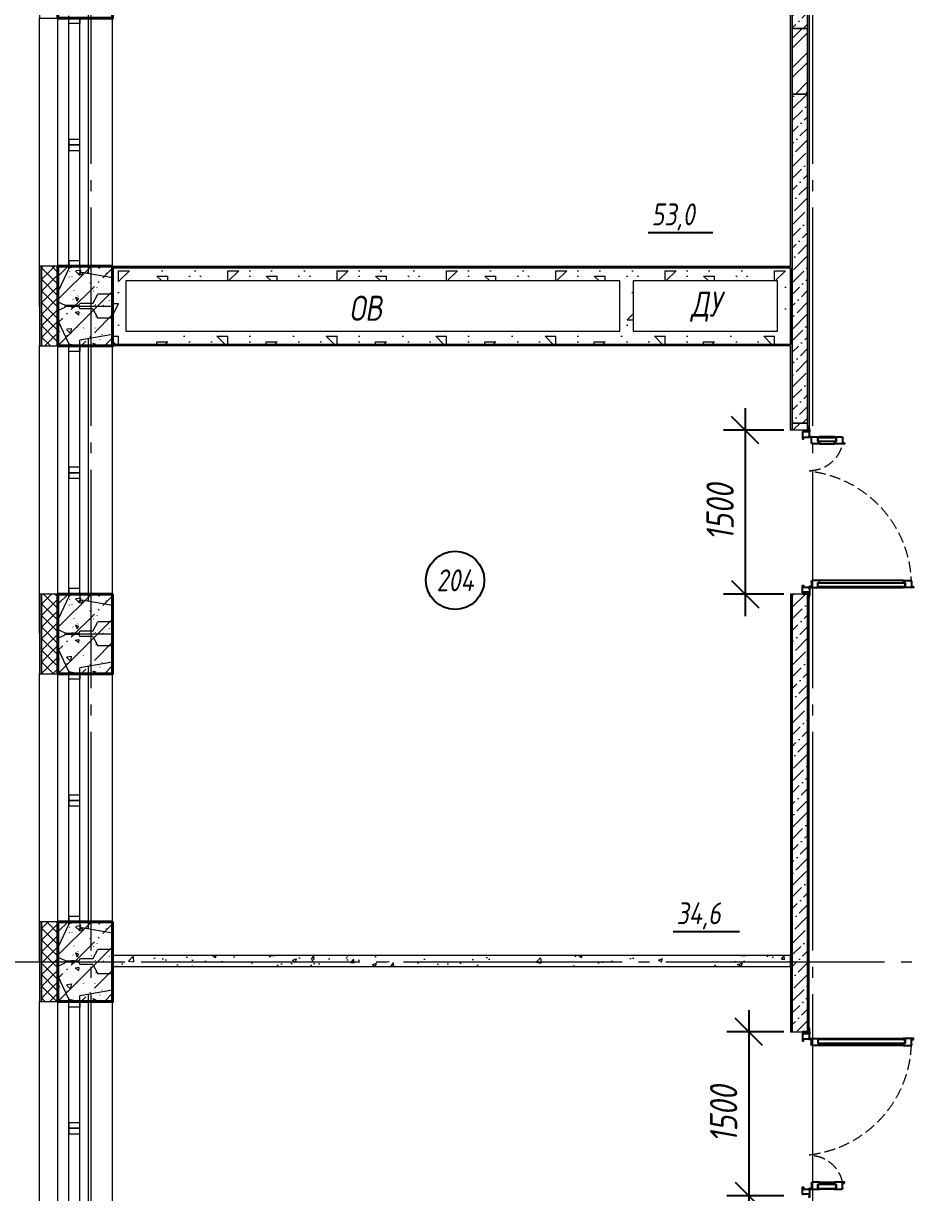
# Model space of a CAD drawing. Header units: millimetres. Extents: x -85420 to 1195317, y -69347 to 470418.
# Drawn here: x 429930 to 438117, y 37463 to 48164 of the extents above; entities that cross this region are included whole.
import ezdxf
from ezdxf import colors
from ezdxf.entities.mleader import LeaderData, LeaderLine
from ezdxf.enums import TextEntityAlignment as Align
from ezdxf.math import Vec2, Vec3

# ---------------------------------------------------------------- set-up
doc = ezdxf.new("R2010")
doc.units = ezdxf.units.MM
for name, pattern in [('GOST2.303 6', [12, 8, -1.5, 1, -1.5]), ('ГОСТ 2.303 4', [7, 5, -2, 0]), ('ГОСТ 2.303 5', [24, 20, -1.5, 1, -1.5]), ('осевая', [50.8, 31.75, -6.35, 6.35, -6.35])]:
    doc.linetypes.add(name, pattern=pattern)
for name, color, linetype, lineweight in [('!М_Отверстия в перекрытиях', 253, 'Continuous', 15), ('!М_Перегородки_пеноблок', 7, 'Continuous', 20), ('+АР_Осевые линии', 252, 'GOST2.303 6', 9), ('+АР_Стены внутренние', 250, 'Continuous', 18), ('АР_Окна', 4, 'Continuous', 9), ('АР_Отметки', 7, 'Continuous', 5), ('АР_Сущ Несущая стена', 250, 'Continuous', 50), ('АР_штриховка несущих стен', 250, 'Continuous', 0), ('СПДС_+АР_Стены', 250, 'Continuous', 20), ('СПДС_РАЗМЕРЫ', 252, 'Continuous', 0), ('стены', 7, 'Continuous', 40), ('ТОНКАЯ', 253, 'Continuous', 0), ('ЭКСПЛИКАЦИЯ', 7, 'Continuous', 5)]:
    doc.layers.add(name, color=color, linetype=linetype, lineweight=lineweight)
doc.layers.add('ОСИ', color=7, linetype='осевая', lineweight=13, true_color=0x999999)
doc.styles.add('ISOCPEUR', font='', dxfattribs={"height": 250})
doc.styles.add('ГОСТ 2.304', font='CS_Gost2304.shx', dxfattribs={"oblique": 10})
doc.styles.get('ISOCPEUR').set_extended_font_data('ISOCPEUR', italic=True)
doc.linetypes.add('Ground1', pattern='A,12,[130,ltypeshp.shx,S=3,R=-150,X=0,Y=-2.598],3,[130,ltypeshp.shx,S=3,R=-150,X=0,Y=-2.598],3,[130,ltypeshp.shx,S=3,R=-150,X=0,Y=-2.598],0', length=18)
doc.linetypes.add('Ground2', pattern='A,12,[130,ltypeshp.shx,S=3,R=-210,X=0,Y=-2.598],3,[130,ltypeshp.shx,S=3,R=-210,X=0,Y=-2.598],3,[130,ltypeshp.shx,S=3,R=-210,X=0,Y=-2.598],0', length=18)
doc.dimstyles.new('СПДС', dxfattribs={"dimscale": 100, "dimtxt": 2.5, "dimasz": 2.5, "dimexe": 2, "dimexo": 0.625, "dimgap": 1, "dimtad": 1, "dimdec": 0, "dimrnd": 5, "dimtxsty": 'ГОСТ 2.304', "dimblk": 'OBLIQUE', "dimblk1": 'OBLIQUE', "dimblk2": 'OBLIQUE', "dimcen": 2.5, "dimdle": 2, "dimadec": 0, "dimazin": 2, "dimtfac": 0.75, "dimtdec": 4, "dimtmove": 1, "dimatfit": 3, "dimfxl": 1, "dimtfill": 1, "dimtolj": 1, "dimarcsym": 1})
pattern_1 = [(45, (150, 150), (0, 1000), [141.4, -282.8, 70.7, -424.3, 141.4, -353.6136]), (135, (800, 200), (-1000, 9e-14), [141.4, -212.1, 70.7, -353.6, 141.4, -495.0136]), (63.43495, (0, 0), (5e-08, 1000), [111.8, -447.2, 111.8, -447.234, 0, 0]), (116.56505, (0, 0), (-4e-07, 1000), [111.8, -447.2, 111.8, -447.234, 0, 0]), (0, (0, 100), (0, 1000), [50, -400, 100, -400, 50, 0]), (0, (0, 250), (0, 1000), [-150, 100, -400, 0, -350, 0]), (0, (0, 300), (0, 1000), [-400, 0, -300, 100, -200, 0]), (0, (0, 450), (0, 1000), [-200, 0, -250, 100, -450, 0]), (0, (0, 600), (0, 1000), [-200, 100, -400, 100, -200, 0]), (0, (0, 850), (0, 1000), [-150, 100, -200, 0, -550, 0]), (0, (0, 900), (0, 1000), [-200, 0, -600, 100, -100, 0]), (90, (50, 200), (-1000, 6e-14), [-300, 0, -300, 0, -400, 0]), (90, (150, 0), (-1000, 6e-14), [-150, 100, -400, 0, -350, 0]), (90, (250, 0), (-1000, 6e-14), [-400, 0, -350, 100, -150, 0]), (90, (800, 0), (-1000, 6e-14), [-200, 100, -500, 100, -100, 0]), (90, (100, 100), (-1000, 6e-14), [-300, 0, -350, 0, -350, 0]), (90, (200, 100), (-1000, 6e-14), [-250, 0, -550, 0, -200, 0]), (90, (300, 150), (-1000, 6e-14), [-500, 0, -150, 0, -350, 0]), (90, (350, 50), (-1000, 6e-14), [-450, 0, -200, 0, -250, 0]), (90, (450, 200), (-1000, 6e-14), [-400, 0, -150, 0, -400, 0]), (90, (500, 250), (-1000, 6e-14), [-450, 0, -200, 0, -350, 0]), (90, (550, 0), (-1000, 6e-14), [-600, 0, -250, 0, -150, 0]), (90, (600, 150), (-1000, 6e-14), [-200, 0, -400, 0, -400, 0]), (90, (650, 100), (-1000, 6e-14), [-450, 0, -250, 0, -300, 0]), (90, (700, 50), (-1000, 6e-14), [-400, 0, -300, 0, -300, 0]), (90, (800, 100), (-1000, 6e-14), [-300, 0, -300, 0, -400, 0]), (90, (900, 150), (-1000, 6e-14), [-400, 0, -200, 0, -400, 0]), (90, (950, 200), (-1000, 6e-14), [-150, 0, -600, 0, -250, 0])]
pattern_2 = [(45, (0, 0), (0, -269.40768), []), (45, (5792.26, -5971.88), (-269.40768, 0), [])]
pattern_3 = [(45, (0, 0), (39.774756, 145.840774), [187.5, -40.5, 0, -40.5])]
pattern_4 = [(45, (0, 0), (-53.033009, 53.033009), []), (135, (0, 0), (-53.033009, -53.033009), [])]

# ---------------------------------------------------------------- blocks, each defined once
blk = doc.blocks.new('_Oblique')
at = {"color": 0, "linetype": 'ByBlock', "lineweight": -2}
blk.add_line((-0.5, -0.5), (0.5, 0.5), dxfattribs=at)
blk = doc.blocks.new('*D323')
at = {"layer": 'Defpoints', "color": 0, "ltscale": 100, "transparency": 16777216}
for p in [(436946, 44441), (436532, 42940), (436946, 42940)]:
    blk.add_point(p, dxfattribs=at)
at = {"layer": 'СПДС_РАЗМЕРЫ', "color": 0, "lineweight": -2, "ltscale": 100, "transparency": 16777216}
for p, q in [((436532, 44641), (436532, 42740)), ((436884, 44441), (436332, 44441)), ((436884, 42940), (436332, 42940))]:
    blk.add_line(p, q, dxfattribs=at)
at = {"layer": 'СПДС_РАЗМЕРЫ', "color": 0, "lineweight": -2, "ltscale": 100, "transparency": 16777216, "xscale": 250, "yscale": 250, "zscale": 250}
for p, rotation in [((436532, 44441), 90), ((436532, 42940), 270)]:
    blk.add_blockref('_Oblique', p, dxfattribs=dict(at, rotation=rotation))
at = {"layer": 'СПДС_РАЗМЕРЫ', "color": 0, "ltscale": 100, "transparency": 16777216, "insert": (436302, 43691), "char_height": 250, "attachment_point": 5, "rotation": 90, "style": 'ГОСТ 2.304', "bg_fill": 3, "box_fill_scale": 1.1, "bg_fill_color": 256, "bg_fill_true_color": 13158600, "bg_fill_transparency": 0}
blk.add_mtext('\\A1;1500', dxfattribs=at)
blk = doc.blocks.new('*D321')
at = {"layer": 'Defpoints', "color": 0, "ltscale": 100, "transparency": 16777216}
for p in [(436946, 38933), (436564, 37432), (436946, 37432)]:
    blk.add_point(p, dxfattribs=at)
at = {"layer": 'СПДС_РАЗМЕРЫ', "color": 0, "lineweight": -2, "ltscale": 100, "transparency": 16777216}
for p, q in [((436564, 39133), (436564, 37232)), ((436884, 38933), (436364, 38933)), ((436884, 37432), (436364, 37432))]:
    blk.add_line(p, q, dxfattribs=at)
at = {"layer": 'СПДС_РАЗМЕРЫ', "color": 0, "lineweight": -2, "ltscale": 100, "transparency": 16777216, "xscale": 250, "yscale": 250, "zscale": 250}
for p, rotation in [((436564, 38933), 90), ((436564, 37432), 270)]:
    blk.add_blockref('_Oblique', p, dxfattribs=dict(at, rotation=rotation))
at = {"layer": 'СПДС_РАЗМЕРЫ', "color": 0, "ltscale": 100, "transparency": 16777216, "insert": (436334, 38183), "char_height": 250, "attachment_point": 5, "rotation": 90, "style": 'ГОСТ 2.304', "bg_fill": 3, "box_fill_scale": 1.1, "bg_fill_color": 256, "bg_fill_true_color": 13158600, "bg_fill_transparency": 0}
blk.add_mtext('\\A1;1500', dxfattribs=at)
blk = doc.blocks.new('*U138')
at = {"lineweight": 15}
h = blk.add_hatch(dxfattribs=at)
h.set_pattern_fill('AR-CONC', color=256, scale=2, angle=360)
h.set_pattern_definition([(50, (1, 6e-14), (364.37, -31.878), [38.1, -419.1]), (355, (1, 6e-14), (-70.487, 382.114), [30.48, -335.281]), (100.4514, (31.36, -2.66), (293.882, 350.236), [32.38, -356.18]), (46.184, (1, 101.6), (542.158, -84.085), [57.15, -628.65]), (96.636, (46.2, 94.6), (474.81, 494.85), [48.57, -534.27]), (351.184, (1, 101.6), (474.81, 494.85), [45.72, -502.92]), (21, (51.8, 76.2), (303.229, -204.53), [38.1, -419.1]), (326, (51.8, 76.2), (123.604, 368.376), [30.48, -335.28]), (71.4514, (77.07, 59.16), (426.833, 163.846), [32.38, -356.18]), (37.5, (1, 6e-14), (6.1772, 169.11), [0, -331.216, 0, -340.36, 0, -336.55]), (7.5, (1, 6e-14), (133.6393, 200.361), [0, -194.056, 0, -323.596, 0, -128.27]), (327.5, (-112.28, 6e-14), (271.1812, -11.4575), [0, -127, 0, -396.24, 0, -525.78]), (317.5, (-163.08, 6e-14), (296.258, 50.853), [0, -165.1, 0, -263.144, 0, -373.38])])
edge = h.paths.add_edge_path()
edge.add_line((0, 0), (6200, 0))
edge.add_line((0, 100), (0, 0))
edge.add_line((6200, 100), (0, 100))
edge.add_line((6200, 0), (6200, 100))
at = {"linetype": 'ByBlock', "ltscale": 100, "transparency": 33554687}
blk.add_lwpolyline([(0, 0), (6200, 0), (6200, 100), (0, 100)], close=True, dxfattribs=at)
blk = doc.blocks.new('НП 3033')
at = {"layer": 'АР_Окна', "ltscale": 100}
for p, q in [((365, 500), (2635, 500)), ((365, 400), (2635, 400)), ((365, 300), (2635, 300)), ((365, 220), (2635, 220)), ((365, 0), (2635, 0))]:
    blk.add_line(p, q, dxfattribs=at)
for points in [[(365, 300), (365, 500), (365, 670), (2635, 670), (2635, 300)], [(365, 300), (415, 300), (415, 400), (365, 400)], [(1450, 400), (1425, 400), (1425, 300), (1450, 300), (1475, 300), (1475, 400), (1438, 400)], [(1500, 400), (1475, 400), (1475, 300), (1500, 300), (1525, 300), (1525, 400), (1488, 400)], [(2635, 300), (2585, 300), (2585, 400), (2635, 400)]]:
    blk.add_lwpolyline(points, dxfattribs=at)
at = {"layer": 'СПДС_+АР_Стены', "ltscale": 100}
for points in [[(0, 670), (0, 670), (365, 670), (365, 670)], [(3000, 670), (3000, 670), (2635, 670), (2635, 670)]]:
    blk.add_lwpolyline(points, dxfattribs=at)
at = {"layer": 'стены', "ltscale": 100}
for p, q in [((2960, 500), (2860, 500)), ((0, 0), (0, 0))]:
    blk.add_line(p, q, dxfattribs=at)
at = {"layer": 'стены', "lineweight": 30, "ltscale": 100}
blk.add_lwpolyline([(0, 0), (365, 0), (365, 500), (0, 500)], dxfattribs=at)
at = {"layer": 'стены', "ltscale": 100}
blk.add_lwpolyline([(3000, 500), (2635, 500), (2635, 0), (3000, 0)], dxfattribs=at)
blk = doc.blocks.new('обследование 2 этаж 1245')
at = {"layer": 'ТОНКАЯ', "ltscale": 100}
for p, q in [((-10940, -25820), (-10940, -23100)), ((-10440, -25700), (-10440, -23220)), ((-10840, -25617), (-10840, -23303)), ((-10740, -25595), (-10740, -23325)), ((-10660, -25662), (-10660, -23258)), ((-10840, -25617), (-10935, -25818)), ((-10830, -25610), (-10840, -25617)), ((-10740, -25595), (-10830, -25610)), ((-10740, -25595), (-10740, -25648)), ((-10440, -25700), (-10740, -25648)), ((-10440, -25700), (-10440, -25850)), ((-10935, -25818), (-10940, -25820)), ((-10940, -25920), (-10940, -25820)), ((-10620, -25935), (-10575, -25850)), ((-10440, -25850), (-10575, -25850)), ((-10440, -25960), (-10440, -25850)), ((-10940, -25920), (-10875, -25950)), ((-10940, -26000), (-10875, -25970)), ((-10940, -26000), (-10940, -26100)), ((-10875, -25950), (-10875, -25955)), ((-10818, -25955), (-10875, -25955)), ((-10875, -25955), (-10875, -25960)), ((-10818, -25960), (-10875, -25960)), ((-10875, -25960), (-10440, -25960)), ((-10818, -25960), (-10875, -25960)), ((-10875, -25965), (-10875, -25960)), ((-10875, -25960), (-10440, -25960)), ((-10875, -25970), (-10875, -25965)), ((-10818, -25965), (-10875, -25965)), ((-10818, -25955), (-10813, -25950)), ((-10818, -25965), (-10813, -25970)), ((-10813, -25950), (-10793, -25950)), ((-10813, -25970), (-10793, -25970)), ((-10793, -25950), (-10788, -25955)), ((-10793, -25970), (-10788, -25965)), ((-10750, -25955), (-10788, -25955)), ((-10750, -25965), (-10788, -25965)), ((-10750, -25955), (-10740, -25935)), ((-10750, -25965), (-10740, -25985)), ((-10620, -25935), (-10740, -25935)), ((-10620, -25985), (-10740, -25985)), ((-10620, -25985), (-10575, -26070)), ((-10440, -25960), (-10440, -26070)), ((-10940, -28820), (-10940, -26100)), ((-10935, -26102), (-10940, -26100)), ((-10840, -26303), (-10935, -26102)), ((-10440, -26070), (-10575, -26070)), ((-10440, -26220), (-10440, -26070)), ((-10840, -28617), (-10840, -26303)), ((-10830, -26310), (-10840, -26303)), ((-10740, -26325), (-10830, -26310)), ((-10440, -26220), (-10740, -26272)), ((-10740, -26325), (-10740, -26272)), ((-10660, -28662), (-10660, -26258)), ((-10440, -28700), (-10440, -26220)), ((-10740, -28595), (-10740, -26325)), ((-10840, -28617), (-10935, -28818)), ((-10830, -28610), (-10840, -28617)), ((-10740, -28595), (-10830, -28610)), ((-10740, -28595), (-10740, -28648)), ((-10440, -28700), (-10740, -28648)), ((-10440, -28700), (-10440, -28850)), ((-10935, -28818), (-10940, -28820)), ((-10940, -28920), (-10940, -28820)), ((-10620, -28935), (-10575, -28850)), ((-10440, -28850), (-10575, -28850)), ((-10440, -28960), (-10440, -28850)), ((-10940, -28920), (-10875, -28950)), ((-10940, -29000), (-10875, -28970)), ((-10875, -28950), (-10875, -28955)), ((-10818, -28955), (-10875, -28955)), ((-10875, -28955), (-10875, -28960)), ((-10818, -28960), (-10875, -28960)), ((-10875, -28965), (-10875, -28960)), ((-10875, -28960), (-10440, -28960)), ((-10818, -28960), (-10875, -28960)), ((-10875, -28960), (-10440, -28960)), ((-10875, -28970), (-10875, -28965)), ((-10818, -28965), (-10875, -28965)), ((-10818, -28955), (-10813, -28950)), ((-10818, -28965), (-10813, -28970)), ((-10813, -28950), (-10793, -28950)), ((-10813, -28970), (-10793, -28970)), ((-10793, -28950), (-10788, -28955)), ((-10793, -28970), (-10788, -28965)), ((-10750, -28955), (-10788, -28955)), ((-10750, -28965), (-10788, -28965)), ((-10750, -28955), (-10740, -28935)), ((-10750, -28965), (-10740, -28985)), ((-10620, -28935), (-10740, -28935)), ((-10620, -28985), (-10740, -28985)), ((-10620, -28985), (-10575, -29070)), ((-10440, -28960), (-10440, -29070)), ((-10940, -29000), (-10940, -29100)), ((-10940, -31820), (-10940, -29100)), ((-10935, -29102), (-10940, -29100)), ((-10840, -29303), (-10935, -29102)), ((-10440, -29070), (-10575, -29070)), ((-10440, -29220), (-10440, -29070)), ((-10840, -31617), (-10840, -29303)), ((-10830, -29310), (-10840, -29303)), ((-10740, -29325), (-10830, -29310)), ((-10440, -29220), (-10740, -29272)), ((-10740, -29325), (-10740, -29272)), ((-10660, -31662), (-10660, -29258)), ((-10440, -31700), (-10440, -29220)), ((-10740, -31595), (-10740, -29325)), ((-10840, -31617), (-10935, -31818)), ((-10830, -31610), (-10840, -31617)), ((-10740, -31595), (-10830, -31610)), ((-10740, -31595), (-10740, -31648)), ((-10440, -31700), (-10740, -31648)), ((-10440, -31700), (-10440, -31850)), ((-10935, -31818), (-10940, -31820)), ((-10940, -31920), (-10940, -31820)), ((-10620, -31935), (-10575, -31850)), ((-10440, -31850), (-10575, -31850)), ((-10440, -31960), (-10440, -31850)), ((-10940, -31920), (-10875, -31950)), ((-10940, -32000), (-10875, -31970)), ((-10875, -31950), (-10875, -31955)), ((-10818, -31955), (-10875, -31955)), ((-10875, -31955), (-10875, -31960)), ((-10818, -31960), (-10875, -31960)), ((-10875, -31960), (-10440, -31960)), ((-10818, -31960), (-10875, -31960)), ((-10875, -31965), (-10875, -31960)), ((-10875, -31960), (-10440, -31960)), ((-10875, -31970), (-10875, -31965)), ((-10818, -31965), (-10875, -31965)), ((-10818, -31955), (-10813, -31950)), ((-10818, -31965), (-10813, -31970)), ((-10813, -31950), (-10793, -31950)), ((-10813, -31970), (-10793, -31970)), ((-10793, -31950), (-10788, -31955)), ((-10793, -31970), (-10788, -31965)), ((-10750, -31955), (-10788, -31955)), ((-10750, -31965), (-10788, -31965)), ((-10750, -31955), (-10740, -31935)), ((-10750, -31965), (-10740, -31985)), ((-10620, -31935), (-10740, -31935)), ((-10620, -31985), (-10740, -31985)), ((-10620, -31985), (-10575, -32070)), ((-10440, -31960), (-10440, -32070)), ((-10940, -32000), (-10940, -32100)), ((-10940, -34820), (-10940, -32100)), ((-10935, -32102), (-10940, -32100)), ((-10840, -32303), (-10935, -32102)), ((-10440, -32070), (-10575, -32070)), ((-10440, -32220), (-10440, -32070)), ((-10840, -34617), (-10840, -32303)), ((-10830, -32310), (-10840, -32303)), ((-10740, -32325), (-10830, -32310)), ((-10440, -32220), (-10740, -32272)), ((-10740, -32325), (-10740, -32272)), ((-10660, -34662), (-10660, -32258)), ((-10440, -34700), (-10440, -32220)), ((-10740, -34595), (-10740, -32325))]:
    blk.add_line(p, q, dxfattribs=at)
blk = doc.blocks.new('A$C314F1C93')
at = {"layer": '+АР_Осевые линии', "linetype": 'ГОСТ 2.303 5', "lineweight": 0, "ltscale": 100}
for p, q in [((140, 64752.7), (140, -9752.2)), ((6740, 64752.7), (6740, -9752.2))]:
    blk.add_line(p, q, dxfattribs=at)
blk.add_lwpolyline([(-4200, 24250), (75280, 24250)], dxfattribs=at)
blk = doc.blocks.new('_DotSmall')
at = {"color": 0, "linetype": 'ByBlock', "const_width": 0.5}
blk.add_lwpolyline([(-0.0625, 0, 1), (0.0625, 0, 1)], format="xyb", close=True, dxfattribs=at)
blk = doc.blocks.new('АР план')
at = {"layer": 'АР_Отметки', "lineweight": 9}
ml = blk.add_multileader_mtext('Standard', dxfattribs=at)
ml.set_content('+3,950', color=256, style='ISOCPEUR')
ml.set_leader_properties(color=256, linetype='Continuous', lineweight=-1)
ml.set_arrow_properties(name='DOTSMALL')
ml.build(insert=Vec2(0, 0))
ml.multileader.update_dxf_attribs({"has_text_frame": 1, "text_left_attachment_type": 4, "text_right_attachment_type": 4, "dogleg_length": 100, "arrow_head_size": 180})
ctx = ml.context
ctx.base_point, ctx.char_height, ctx.arrow_head_size, ctx.landing_gap_size, ctx.plane_origin = Vec3(653061.3, 32239.7), 250, 180, 50, Vec3(652979.9, 30972.2)
ctx.left_attachment, ctx.right_attachment = 4, 4
notes = []
notes.append((ctx, [(0, (0, 0, 0), (0, 0), (1, 0), 1, [])]))
ctx.mtext.insert, ctx.mtext.width, ctx.mtext.line_spacing_style, ctx.mtext.flow_direction = Vec3(653111.3, 32573.1), 852.697, 2, 5
ml = blk.add_multileader_mtext('Standard', dxfattribs=at)
ml.set_content('+1,975', color=256, style='ISOCPEUR')
ml.set_leader_properties(color=256, linetype='Continuous', lineweight=-1)
ml.set_arrow_properties(name='DOTSMALL')
ml.build(insert=Vec2(0, 0))
ml.multileader.update_dxf_attribs({"has_text_frame": 1, "text_left_attachment_type": 4, "text_right_attachment_type": 4, "dogleg_length": 100, "arrow_head_size": 180})
ctx = ml.context
ctx.base_point, ctx.char_height, ctx.arrow_head_size, ctx.landing_gap_size, ctx.plane_origin = Vec3(652749.3, 27128.7), 250, 180, 50, Vec3(655881.4, 25957)
ctx.left_attachment, ctx.right_attachment = 4, 4
notes.append((ctx, [(0, (0, 0, 0), (0, 0), (1, 0), 1, [])]))
ctx.mtext.insert, ctx.mtext.width, ctx.mtext.line_spacing_style, ctx.mtext.flow_direction = Vec3(652799.3, 27528.7), 852.697, 2, 5
for ctx, leaders in notes:
    for number, flags, end, landing, length, lines in leaders:
        leader = LeaderData()
        leader.index, (leader.has_last_leader_line, leader.has_dogleg_vector, leader.attachment_direction) = number, flags
        leader.last_leader_point, leader.dogleg_vector, leader.dogleg_length = Vec3(end), Vec3(landing), length
        for number, points, colour, breaks in lines:
            line = LeaderLine()
            line.index, line.vertices, line.color, line.breaks = number, Vec3.list(points), colors.encode_raw_color(colour), breaks
            leader.lines.append(line)
        ctx.leaders.append(leader)

msp = doc.modelspace()

# ---------------------------------------------------------------- block references
at = {"layer": 'ОСИ', "ltscale": 40}
msp.add_blockref('A$C314F1C93', (430406.4, 15326.4, 0), dxfattribs=at)

# ---------------------------------------------------------------- next in the draw order: hatches: boundary and pattern name
at = {"layer": '!М_Перегородки_пеноблок', "ltscale": 100}
h = msp.add_hatch(dxfattribs=at)
h.set_pattern_fill('БЕТОННАЯ ПОДГОТОВКА', color=256, scale=100, style=0, pattern_type=2)
h.set_pattern_definition(pattern_1)
h.paths.add_polyline_path([(430746.4, 45926.4), (436946.4, 45926.4), (436946.4, 45806.4), (430746.4, 45806.4)], flags=0)
h = msp.add_hatch(dxfattribs=at)
h.set_pattern_fill('БЕТОННАЯ ПОДГОТОВКА', color=256, scale=100, style=0, pattern_type=2)
h.set_pattern_definition(pattern_1)
h.paths.add_polyline_path([(430746.4, 45346.4), (430746.4, 45806.4), (430866.4, 45806.4), (430866.4, 45346.4)], flags=0)
h = msp.add_hatch(dxfattribs=at)
h.set_pattern_fill('БЕТОННАЯ ПОДГОТОВКА', color=256, scale=100, style=0, pattern_type=2)
h.set_pattern_definition(pattern_1)
h.paths.add_polyline_path([(435386.4, 45346.4), (435386.4, 45806.4), (435506.4, 45806.4), (435506.4, 45346.4)], flags=0)
h = msp.add_hatch(dxfattribs=at)
h.set_pattern_fill('БЕТОННАЯ ПОДГОТОВКА', color=256, scale=100, style=0, pattern_type=2)
h.set_pattern_definition(pattern_1)
h.paths.add_polyline_path([(436826.4, 45346.4), (436826.4, 45806.4), (436946.4, 45806.4), (436946.4, 45806.4), (436946.4, 45346.4)], flags=0)
h = msp.add_hatch(dxfattribs=at)
h.set_pattern_fill('БЕТОННАЯ ПОДГОТОВКА', color=256, scale=100, style=0, pattern_type=2)
h.set_pattern_definition(pattern_1)
h.paths.add_polyline_path([(430746.4, 45346.4), (436946.4, 45346.4), (436946.4, 45226.4), (430746.4, 45226.4)], flags=0)
at = {"layer": '+АР_Стены внутренние', "lineweight": 0, "ltscale": 100}
h = msp.add_hatch(dxfattribs=at)
h.set_pattern_fill('БЕТОН И ИЗДЕЛИЯ ИЗ НЕГО', color=256, scale=30, style=0, pattern_type=2)
h.set_pattern_definition(pattern_3)
h.paths.add_polyline_path([(437101.4, 52115.4), (437101.4, 48116.4), (436961.4, 48116.4), (436961.4, 47516.4), (437101.4, 47516.4), (437101.4, 46291), (436961.4, 46291), (436961.4, 52115.4)], flags=0)
at = {"layer": 'АР_штриховка несущих стен', "lineweight": 0}
h = msp.add_hatch(dxfattribs=at)
h.set_pattern_fill('FP_1', color=256, angle=90, style=0, pattern_type=2)
h.set_pattern_definition([(225, (208738.74, 434007.94), (212.13203, -212.13203), [300, -50, 10, -50]), (225, (208526.74, 434007.94), (212.13203, -212.13203), []), (140, (208738.74, 434007.94), (31.37587, 358.6306), [37.5, -412.5]), (85, (208738.74, 434007.94), (-376.09568, -69.3761), [30, -330]), (190.451, (208741.35, 434037.82), (-344.71734, 289.2568), [31.87, -350.571]), (136.184, (208638.74, 434007.94), (82.7615, 533.61997), [56.25, -618.75]), (186.636, (208645.64, 434052.4), (-487.0622, 467.3284), [47.805, -525.856]), (81.184, (208638.74, 434007.94), (-487.05805, 467.33264), [45, -495]), (111, (208663.74, 434057.94), (201.30952, 298.45407), [37.5, -412.5]), (56, (208663.74, 434057.94), (-362.5749, 121.6571), [30, -330]), (161.451, (208680.5, 434082.8), (-161.2621, 420.11198), [31.87, -350.571]), (127.5, (208738.74, 434007.94), (-166.446927, 6.079928), [3.353, -322.647, 3.353, -331.647, -331.25]), (127.5, (208738.74, 434007.94), (-166.446927, 6.079928), [-661, 3.353, -327.897]), (97.5, (208738.74, 434007.94), (-197.205856, 131.53477), [3.353, -187.647, 3.353, -315.147, -126.25]), (97.5, (208738.74, 434007.94), (-197.205856, 131.53477), [-509.5, 3.353, -122.897]), (57.5, (208738.74, 433896.44), (11.277436, 266.91122), [3.353, -121.647, 3.353, -386.647, -517.5]), (57.5, (208738.74, 433896.44), (11.277436, 266.91122), [-515, 3.353, -514.147]), (47.5, (208738.74, 433846.44), (-50.05249, 291.59308), [3.353, -159.147, 3.353, -255.647, -367.5]), (47.5, (208738.74, 433846.44), (-50.05249, 291.59308), [-421.5, 3.353, -364.147])])
h.paths.add_polyline_path([(430246.4, 45211.4), (430746.4, 45211.4), (430746.4, 45941.4), (430246.4, 45941.4)])
h = msp.add_hatch(dxfattribs=at)
h.set_pattern_fill('FP_1', color=256, angle=90, style=0, pattern_type=2)
h.set_pattern_definition([(225, (208738.74, 431007.94), (212.13203, -212.13203), [300, -50, 10, -50]), (225, (208526.74, 431007.94), (212.13203, -212.13203), []), (140, (208738.74, 431007.94), (31.37587, 358.6306), [37.5, -412.5]), (85, (208738.74, 431007.94), (-376.09568, -69.3761), [30, -330]), (190.451, (208741.35, 431037.82), (-344.71734, 289.2568), [31.87, -350.571]), (136.184, (208638.74, 431007.94), (82.7615, 533.61997), [56.25, -618.75]), (186.636, (208645.64, 431052.4), (-487.0622, 467.3284), [47.805, -525.856]), (81.184, (208638.74, 431007.94), (-487.05805, 467.33264), [45, -495]), (111, (208663.74, 431057.94), (201.30952, 298.45407), [37.5, -412.5]), (56, (208663.74, 431057.94), (-362.5749, 121.6571), [30, -330]), (161.451, (208680.5, 431082.8), (-161.2621, 420.11198), [31.87, -350.571]), (127.5, (208738.74, 431007.94), (-166.446927, 6.079928), [3.353, -322.647, 3.353, -331.647, -331.25]), (127.5, (208738.74, 431007.94), (-166.446927, 6.079928), [-661, 3.353, -327.897]), (97.5, (208738.74, 431007.94), (-197.205856, 131.53477), [3.353, -187.647, 3.353, -315.147, -126.25]), (97.5, (208738.74, 431007.94), (-197.205856, 131.53477), [-509.5, 3.353, -122.897]), (57.5, (208738.74, 430896.44), (11.277436, 266.91122), [3.353, -121.647, 3.353, -386.647, -517.5]), (57.5, (208738.74, 430896.44), (11.277436, 266.91122), [-515, 3.353, -514.147]), (47.5, (208738.74, 430846.44), (-50.05249, 291.59308), [3.353, -159.147, 3.353, -255.647, -367.5]), (47.5, (208738.74, 430846.44), (-50.05249, 291.59308), [-421.5, 3.353, -364.147])])
h.paths.add_polyline_path([(430246.4, 42211.4), (430746.4, 42211.4), (430746.4, 42941.4), (430246.4, 42941.4)])
h = msp.add_hatch(dxfattribs=at)
h.set_pattern_fill('FP_1', color=256, angle=90, style=0, pattern_type=2)
h.set_pattern_definition([(225, (208738.74, 428007.94), (212.13203, -212.13203), [300, -50, 10, -50]), (225, (208526.74, 428007.94), (212.13203, -212.13203), []), (140, (208738.74, 428007.94), (31.37587, 358.6306), [37.5, -412.5]), (85, (208738.74, 428007.94), (-376.09568, -69.3761), [30, -330]), (190.451, (208741.35, 428037.82), (-344.71734, 289.2568), [31.87, -350.571]), (136.184, (208638.74, 428007.94), (82.7615, 533.61997), [56.25, -618.75]), (186.636, (208645.64, 428052.4), (-487.0622, 467.3284), [47.805, -525.856]), (81.184, (208638.74, 428007.94), (-487.05805, 467.33264), [45, -495]), (111, (208663.74, 428057.94), (201.30952, 298.45407), [37.5, -412.5]), (56, (208663.74, 428057.94), (-362.5749, 121.6571), [30, -330]), (161.451, (208680.5, 428082.8), (-161.2621, 420.11198), [31.87, -350.571]), (127.5, (208738.74, 428007.94), (-166.446927, 6.079928), [3.353, -322.647, 3.353, -331.647, -331.25]), (127.5, (208738.74, 428007.94), (-166.446927, 6.079928), [-661, 3.353, -327.897]), (97.5, (208738.74, 428007.94), (-197.205856, 131.53477), [3.353, -187.647, 3.353, -315.147, -126.25]), (97.5, (208738.74, 428007.94), (-197.205856, 131.53477), [-509.5, 3.353, -122.897]), (57.5, (208738.74, 427896.44), (11.277436, 266.91122), [3.353, -121.647, 3.353, -386.647, -517.5]), (57.5, (208738.74, 427896.44), (11.277436, 266.91122), [-515, 3.353, -514.147]), (47.5, (208738.74, 427846.44), (-50.05249, 291.59308), [3.353, -159.147, 3.353, -255.647, -367.5]), (47.5, (208738.74, 427846.44), (-50.05249, 291.59308), [-421.5, 3.353, -364.147])])
h.paths.add_polyline_path([(430246.4, 39211.4), (430746.4, 39211.4), (430746.4, 39941.4), (430246.4, 39941.4)])
at = {"layer": 'СПДС_+АР_Стены', "lineweight": 15, "ltscale": 100, "true_color": 0xff0100}
h = msp.add_hatch(dxfattribs=at)
h.set_pattern_fill('КИРПИЧ', color=1, scale=20, style=0, pattern_type=2)
h.set_pattern_definition(pattern_2)
h.paths.add_polyline_path([(436961.4, 47516.4), (436961.4, 48116.4), (437101.4, 48116.4), (437101.4, 47516.4)], flags=0)
at = {"layer": 'СПДС_+АР_Стены', "lineweight": 9, "ltscale": 100}
h = msp.add_hatch(dxfattribs=at)
h.set_pattern_fill('НЕМЕТАЛЛИЧЕСКИЕ МАТЕРИАЛЫ', color=256, scale=30, style=0, pattern_type=2)
h.set_pattern_definition(pattern_4)
h.paths.add_polyline_path([(430096.4, 45941.4), (430096.4, 45211.4), (430246.4, 45211.4), (430246.4, 45941.4)], flags=0)
h = msp.add_hatch(dxfattribs=at)
h.set_pattern_fill('НЕМЕТАЛЛИЧЕСКИЕ МАТЕРИАЛЫ', color=256, scale=30, style=0, pattern_type=2)
h.set_pattern_definition(pattern_4)
h.paths.add_polyline_path([(430096.4, 42941.4), (430096.4, 42211.4), (430246.4, 42211.4), (430246.4, 42941.4)], flags=0)
h = msp.add_hatch(dxfattribs=at)
h.set_pattern_fill('НЕМЕТАЛЛИЧЕСКИЕ МАТЕРИАЛЫ', color=256, scale=30, style=0, pattern_type=2)
h.set_pattern_definition(pattern_4)
h.paths.add_polyline_path([(430096.4, 39941.4), (430096.4, 39211.4), (430246.4, 39211.4), (430246.4, 39941.4)], flags=0)

# ---------------------------------------------------------------- next in the draw order: linework, layer by layer
at = {"layer": '!М_Перегородки_пеноблок', "ltscale": 100}
for points in [[(436946.4, 45926.4), (430746.4, 45926.4), (430746.4, 45941.4), (436946.4, 45941.4)], [(430746.4, 45806.4), (430746.4, 45806.4), (430746.4, 45926.4), (436946.4, 45926.4), (436946.4, 45806.4)], [(430746.4, 45346.4), (430746.4, 45806.4)], [(435386.4, 45806.4), (430866.4, 45806.4)], [(430866.4, 45806.4), (430866.4, 45346.4)], [(435386.4, 45346.4), (435386.4, 45806.4)], [(435506.4, 45806.4), (435506.4, 45346.4)], [(436826.4, 45806.4), (435506.4, 45806.4)], [(436826.4, 45346.4), (436826.4, 45806.4)], [(436946.4, 45806.4), (436946.4, 45346.4)], [(436946.4, 45346.4), (436946.4, 45346.4), (436946.4, 45226.4), (430746.4, 45226.4), (430746.4, 45346.4)], [(430866.4, 45346.4), (435386.4, 45346.4)], [(435506.4, 45346.4), (436826.4, 45346.4)], [(436946.4, 45211.4), (430746.4, 45211.4), (430746.4, 45226.4), (436946.4, 45226.4)]]:
    msp.add_lwpolyline(points, dxfattribs=at)
at = {"layer": '+АР_Стены внутренние', "ltscale": 100}
for points in [[(436946.4, 46291), (436946.4, 52115.4), (436961.4, 52115.4), (436961.4, 46291)], [(436961.4, 46291), (436961.4, 52115.4), (437101.4, 52115.4), (437101.4, 48116.4), (436961.4, 48116.4), (436961.4, 47516.4), (437101.4, 47516.4), (437101.4, 46291)], [(437101.4, 46291), (437101.4, 47516.4), (437101.4, 47516.4), (437101.4, 48116.4), (437101.4, 48116.4), (437101.4, 52115.4), (437116.4, 52115.4), (437116.4, 48116.4)], [(437116.4, 47516.4), (437116.4, 46291)], [(436946.4, 45941.4), (436946.4, 46291)], [(437116.4, 46291), (437116.4, 44441.4), (437101.4, 44441.4), (437101.4, 46291)], [(436946.4, 45226.4), (436946.4, 45226.4), (436946.4, 45346.4), (436946.4, 45926.4)]]:
    msp.add_lwpolyline(points, dxfattribs=at)
msp.add_lwpolyline([(437101.4, 42940.4), (437101.4, 38933.3), (437116.4, 38933.3), (437116.4, 42940.4), (437101.4, 42940.4)], close=True, dxfattribs=at)
for p, q in [((437210.4, 44316.4, 0), (437347.3, 44316.4, 0)), ((437349.3, 44380.4, 0), (437212.4, 44380.4, 0)), ((437979.3, 43065.4, 0), (437210.4, 43065.4, 0)), ((437212.4, 43001.4, 0), (437977.3, 43001.4, 0)), ((437212.4, 38872.3, 0), (437977.3, 38872.3, 0)), ((437979.3, 38808.3, 0), (437210.4, 38808.3, 0)), ((437210.4, 37557.3, 0), (437347.3, 37557.3, 0)), ((437349.3, 37493.3, 0), (437212.4, 37493.3, 0))]:
    msp.add_line(p, q)
at = {"color": 1, "linetype": 'Ground1', "elevation": 0}
msp.add_lwpolyline([(437056.3, 44441.4), (437116.4, 44441.4), (437116.4, 44480.3)], dxfattribs=at)
at = {"elevation": 0}
for points in [[(437056.3, 44429.4), (437056.3, 44361.4), (437064.3, 44361.4), (437064.3, 44378.4), (437110.8, 44378.4), (437110.8, 44375.4), (437112.4, 44375.4), (437112.4, 44385.4), (437120.4, 44385.4), (437120.4, 44453.5), (437116.4, 44453.5), (437116.4, 44445.4), (437118.8, 44445.4), (437118.8, 44424.4), (437060.2, 44424.4), (437060.2, 44429.4)], [(437120.4, 44372.5), (437120.4, 44380.4), (437212.4, 44380.4), (437212.4, 44373.4), (437196.4, 44373.4), (437196.4, 44337.4), (437210.4, 44337.4), (437210.4, 44316.4), (437144.3, 44316.4), (437144.3, 44324.4), (437134.3, 44324.4), (437134.3, 44326), (437137.4, 44326), (437137.4, 44378.7), (437128.3, 44378.7), (437128.3, 44372.5)], [(437363.3, 44337.4), (437196.4, 44337.4), (437196.4, 44373.4), (437363.3, 44373.4)], [(437439.3, 44324.4), (437439.3, 44316.4), (437347.3, 44316.4), (437347.3, 44337.4), (437363.3, 44337.4), (437363.3, 44373.4), (437349.3, 44373.4), (437349.3, 44380.4), (437415.4, 44380.4), (437415.4, 44372.5), (437425.3, 44372.4), (437425.3, 44370.8), (437422.3, 44370.8), (437422.3, 44318.1), (437431.4, 44318.1), (437431.4, 44324.4)], [(437056.3, 42952.4), (437056.3, 43020.4), (437064.3, 43020.4), (437064.3, 43003.4), (437110.8, 43003.4), (437110.8, 43006.4), (437112.4, 43006.4), (437112.4, 42996.4), (437120.4, 42996.4), (437120.4, 42928.4), (437116.4, 42928.4), (437116.4, 42936.4), (437118.8, 42936.4), (437118.8, 42957.4), (437060.2, 42957.4), (437060.2, 42952.4)], [(437120.4, 43009.4), (437120.4, 43001.4), (437212.4, 43001.4), (437212.4, 43008.5), (437196.4, 43008.5), (437196.4, 43044.4), (437210.4, 43044.4), (437210.4, 43065.4), (437144.3, 43065.4), (437144.3, 43057.5), (437134.3, 43057.4), (437134.3, 43055.9), (437137.4, 43055.9), (437137.4, 43003.1), (437128.3, 43003.1), (437128.3, 43009.4)], [(437196.4, 43044.4), (437993.3, 43044.4), (437993.3, 43008.5), (437196.4, 43008.5)], [(438069.3, 43009.4), (438069.3, 43001.4), (437977.3, 43001.4), (437977.3, 43008.5), (437993.3, 43008.5), (437993.3, 43044.4), (437979.3, 43044.4), (437979.3, 43065.4), (438045.4, 43065.4), (438045.4, 43057.5), (438055.4, 43057.4), (438055.4, 43055.9), (438052.3, 43055.9), (438052.3, 43003.1), (438061.4, 43003.1), (438061.4, 43009.4)], [(437056.3, 38921.3), (437056.3, 38853.3), (437064.3, 38853.3), (437064.3, 38870.3), (437110.8, 38870.3), (437110.8, 38867.3), (437112.4, 38867.3), (437112.4, 38877.3), (437120.4, 38877.3), (437120.4, 38945.4), (437116.4, 38945.4), (437116.4, 38937.3), (437118.8, 38937.3), (437118.8, 38916.3), (437060.2, 38916.3), (437060.2, 38921.3)], [(437120.4, 38864.4), (437120.4, 38872.3), (437212.4, 38872.3), (437212.4, 38865.3), (437196.4, 38865.3), (437196.4, 38829.3), (437210.4, 38829.3), (437210.4, 38808.3), (437144.3, 38808.3), (437144.3, 38816.3), (437134.3, 38816.3), (437134.3, 38817.9), (437137.4, 38817.9), (437137.4, 38870.6), (437128.3, 38870.6), (437128.3, 38864.4)], [(437196.4, 38829.3), (437993.3, 38829.3), (437993.3, 38865.3), (437196.4, 38865.3)], [(438069.3, 38864.4), (438069.3, 38872.3), (437977.3, 38872.3), (437977.3, 38865.3), (437993.3, 38865.3), (437993.3, 38829.3), (437979.3, 38829.3), (437979.3, 38808.3), (438045.4, 38808.3), (438045.4, 38816.3), (438055.4, 38816.3), (438055.4, 38817.9), (438052.3, 38817.9), (438052.3, 38870.6), (438061.4, 38870.6), (438061.4, 38864.4)], [(437056.3, 37444.3), (437056.3, 37512.3), (437064.3, 37512.3), (437064.3, 37495.3), (437110.8, 37495.3), (437110.8, 37498.3), (437112.4, 37498.3), (437112.4, 37488.3), (437120.4, 37488.3), (437120.4, 37420.3), (437116.4, 37420.3), (437116.4, 37428.3), (437118.8, 37428.3), (437118.8, 37449.3), (437060.2, 37449.3), (437060.2, 37444.3)], [(437120.4, 37501.3), (437120.4, 37493.3), (437212.4, 37493.3), (437212.4, 37500.4), (437196.4, 37500.4), (437196.4, 37536.3), (437210.4, 37536.3), (437210.4, 37557.3), (437144.3, 37557.3), (437144.3, 37549.4), (437134.3, 37549.3), (437134.3, 37547.8), (437137.4, 37547.8), (437137.4, 37495), (437128.3, 37495), (437128.3, 37501.3)], [(437363.3, 37536.3), (437196.4, 37536.3), (437196.4, 37500.4), (437363.3, 37500.4)], [(437439.3, 37549.4), (437439.3, 37557.3), (437347.3, 37557.3), (437347.3, 37536.3), (437363.3, 37536.3), (437363.3, 37500.4), (437349.3, 37500.4), (437349.3, 37493.3), (437415.4, 37493.3), (437415.4, 37501.3), (437425.3, 37501.3), (437425.3, 37502.9), (437422.3, 37502.9), (437422.3, 37555.6), (437431.4, 37555.6), (437431.4, 37549.4)]]:
    msp.add_lwpolyline(points, close=True, dxfattribs=at)
at = {"color": 1, "linetype": 'Ground2', "elevation": 0}
for points in [[(437116.4, 42901.5), (437116.4, 42940.4), (437056.3, 42940.4)], [(437116.4, 38972.2), (437116.4, 38933.3), (437056.3, 38933.3)]]:
    msp.add_lwpolyline(points, dxfattribs=at)
at = {"linetype": 'ГОСТ 2.303 4', "lineweight": 5, "ltscale": 20}
for centre, radius, start, end in [((437120.4, 44380.4, 0), 308.3, 270, 348.65244), ((437001.8, 43019.4, 0), 1050.7, 359.01791, 83.52151), ((437001.8, 38854.3, 0), 1050.7, 276.47849, 0.98209), ((437120.4, 37493.3, 0), 308.3, 11.34756, 90)]:
    msp.add_arc(centre, radius, start, end, dxfattribs=at)
at = {"layer": 'СПДС_+АР_Стены', "ltscale": 100}
for points in [[(436961.4, 47516.4), (436961.4, 48116.4), (437101.4, 48116.4), (437101.4, 47516.4)], [(430096.4, 45211.4), (430096.4, 45941.4), (430076.4, 45941.4), (430076.4, 45211.4), (430096.4, 45211.4)], [(430096.4, 45941.4), (430096.4, 45211.4), (430246.4, 45211.4), (430246.4, 45941.4), (430096.4, 45941.4)], [(430096.4, 42211.4), (430096.4, 42941.4), (430076.4, 42941.4), (430076.4, 42211.4), (430096.4, 42211.4)], [(430096.4, 42941.4), (430096.4, 42211.4), (430246.4, 42211.4), (430246.4, 42941.4), (430096.4, 42941.4)], [(430096.4, 39211.4), (430096.4, 39941.4), (430076.4, 39941.4), (430076.4, 39211.4), (430096.4, 39211.4)], [(430096.4, 39941.4), (430096.4, 39211.4), (430246.4, 39211.4), (430246.4, 39941.4), (430096.4, 39941.4)]]:
    msp.add_lwpolyline(points, close=True, dxfattribs=at)
for points in [[(436961.4, 48116.4), (436961.4, 47516.4)], [(437116.4, 48116.4), (437116.4, 48116.4), (437116.4, 47516.4), (437116.4, 47516.4)], [(437116.4, 44506.4), (437116.4, 44441.4), (437101.4, 44441.4), (437101.4, 44506.4)]]:
    msp.add_lwpolyline(points, dxfattribs=at)
at = {"layer": 'стены', "ltscale": 100, "elevation": 0}
for points in [[(430746.4, 45941.4), (430246.4, 45941.4), (430246.4, 45211.4), (430746.4, 45211.4)], [(430746.4, 42941.4), (430246.4, 42941.4), (430246.4, 42211.4), (430746.4, 42211.4)], [(430746.4, 39941.4), (430246.4, 39941.4), (430246.4, 39211.4), (430746.4, 39211.4)]]:
    msp.add_lwpolyline(points, close=True, dxfattribs=at)
at = {"layer": 'ЭКСПЛИКАЦИЯ', "linetype": 'Continuous', "lineweight": 25, "ltscale": 100}
for p, q in [((435644.2, 46249.1), (436234.2, 46249.1)), ((435872.8, 39852.5), (436477.8, 39852.5))]:
    msp.add_line(p, q, dxfattribs=at)
msp.add_circle((433878.5, 43066.7), 266.7, dxfattribs=at)

# ---------------------------------------------------------------- next in the draw order: block references
at = {"layer": '!М_Перегородки_пеноблок'}
msp.add_blockref('*U138', (430746.4, 39533.3, 0), dxfattribs=at)
at = {"layer": 'АР_Сущ Несущая стена', "rotation": 90}
for p in [(430746.4, 45576.4, 0), (430746.4, 42576.4, 0), (430746.4, 39576.4, 0), (430746.4, 36576.4, 0)]:
    msp.add_blockref('НП 3033', p, dxfattribs=at)
at = {"layer": 'ТОНКАЯ', "ltscale": 200}
msp.add_blockref('обследование 2 этаж 1245', (441186.4, 71536.4, 0), dxfattribs=at)

# ---------------------------------------------------------------- next in the draw order: texts
at = {"layer": '!М_Отверстия в перекрытиях', "ltscale": 50, "char_height": 230, "attachment_point": 5, "line_spacing_factor": 0.648, "style": 'ГОСТ 2.304'}
for s, insert, width in [('ДУ', (436173.9, 45570.6), 805), ('ОВ', (433060.1, 45556.7), 2202.5)]:
    msp.add_mtext(s, dxfattribs=dict(at, insert=insert, width=width))
at = {"layer": 'ЭКСПЛИКАЦИЯ', "linetype": 'Continuous', "lineweight": 25, "ltscale": 100, "style": 'ГОСТ 2.304', "oblique": 10}
for s, p in [('53,0', (435674.2, 46515.8)), ('34,6', (435902.8, 40119.2))]:
    msp.add_text(s, height=200, dxfattribs=at).set_placement(p, align=Align.TOP_LEFT)
msp.add_text('204', height=200, dxfattribs=at).set_placement((433878.5, 43066.7), align=Align.MIDDLE_CENTER)

# ---------------------------------------------------------------- next in the draw order: dimensions: what is measured, and where the dimension line sits
at = {"layer": 'СПДС_РАЗМЕРЫ', "ltscale": 100}
for base, p1, p2, picture, middle in [((436532.4, 42940.4, 0), (436946.4, 44441.4, 0), (436946.4, 42940.4, 0), '*D323', (436302.2, 43690.9, 0)), ((436564.2, 37432.3, 0), (436946.4, 38933.3, 0), (436946.4, 37432.3, 0), '*D321', (436334, 38182.8, 0))]:
    dim = msp.add_linear_dim(base=base, p1=p1, p2=p2, angle=90, dimstyle='СПДС', dxfattribs=at)
    dim.commit()
    dim.dimension.update_dxf_attribs({"geometry": picture, "text_midpoint": middle})

# ---------------------------------------------------------------- next in the draw order: hatches: boundary and pattern name
at = {"layer": '+АР_Стены внутренние', "lineweight": 0, "ltscale": 100}
h = msp.add_hatch(dxfattribs=at)
h.set_pattern_fill('БЕТОН И ИЗДЕЛИЯ ИЗ НЕГО', color=256, scale=30, style=0, pattern_type=2)
h.set_pattern_definition(pattern_3)
h.paths.add_polyline_path([(437101.4, 46291), (437101.4, 44506.4), (436961.4, 44506.4), (436961.4, 46291)], flags=0)
h = msp.add_hatch(dxfattribs=at)
h.set_pattern_fill('БЕТОН И ИЗДЕЛИЯ ИЗ НЕГО', color=256, scale=30, style=0, pattern_type=2)
h.set_pattern_definition(pattern_3)
h.paths.add_polyline_path([(436961.4, 42940.4), (436961.4, 38933.3), (437101.4, 38933.3), (437101.4, 42940.4)], flags=0)
at = {"layer": 'СПДС_+АР_Стены', "lineweight": 15, "ltscale": 100, "true_color": 0xff0100}
h = msp.add_hatch(dxfattribs=at)
h.set_pattern_fill('КИРПИЧ', color=1, scale=20, style=0, pattern_type=2)
h.set_pattern_definition(pattern_2)
h.paths.add_polyline_path([(436961.4, 44441.4), (436961.4, 44506.4), (437101.4, 44506.4), (437101.4, 44441.4)], flags=0)

# ---------------------------------------------------------------- next in the draw order: linework, layer by layer
at = {"layer": '+АР_Стены внутренние', "ltscale": 100}
for points in [[(436961.4, 46291), (436961.4, 44441.4), (436946.4, 44441.4), (436946.4, 45211.4)], [(437101.4, 46291), (437101.4, 44506.4), (436961.4, 44506.4), (436961.4, 46291)]]:
    msp.add_lwpolyline(points, dxfattribs=at)
for points in [[(436961.4, 38933.3), (436961.4, 42940.4), (436946.4, 42940.4), (436946.4, 38933.3), (436961.4, 38933.3)], [(436961.4, 42940.4), (436961.4, 38933.3), (437101.4, 38933.3), (437101.4, 42940.4), (436961.4, 42940.4)]]:
    msp.add_lwpolyline(points, close=True, dxfattribs=at)
at = {"layer": 'СПДС_+АР_Стены', "ltscale": 100}
msp.add_lwpolyline([(436961.4, 44506.4), (436961.4, 44441.4), (436946.4, 44441.4), (436946.4, 44506.4)], dxfattribs=at)
msp.add_lwpolyline([(436961.4, 44441.4), (436961.4, 44506.4), (437101.4, 44506.4), (437101.4, 44441.4)], close=True, dxfattribs=at)

# ---------------------------------------------------------------- next in the draw order: block references
at = {"color": 12, "true_color": 0xe00000}
msp.add_blockref('АР план', (-85419.9, 14341.6), dxfattribs=at)

doc.saveas('drawing.dxf')
